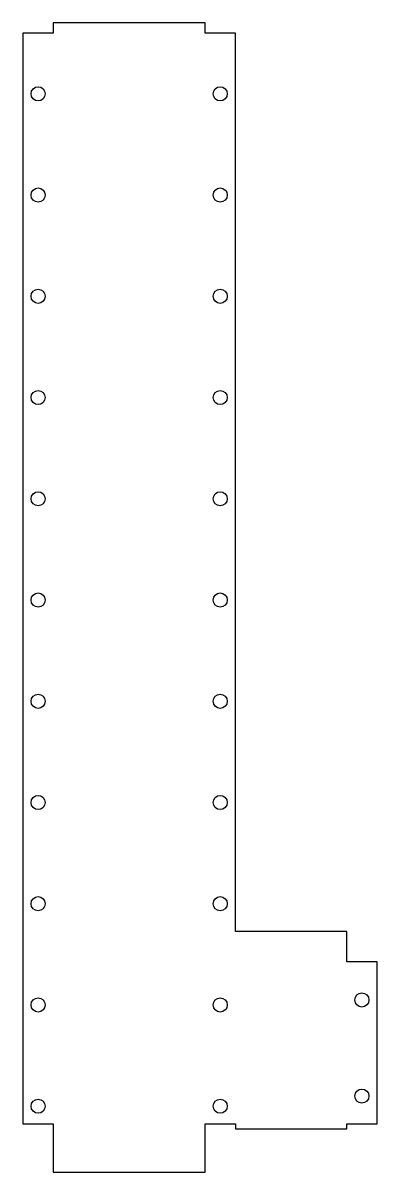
# Model space of a CAD drawing. Header units: millimetres. Extents: x -21 to 49, y 3 to 230.
import ezdxf

# ---------------------------------------------------------------- set-up
doc = ezdxf.new("R2010")
doc.units = ezdxf.units.MM
doc.header["$MEASUREMENT"] = 0
doc.layers.add('TOP PLATE', color=196, linetype='Continuous')

msp = doc.modelspace()

# ---------------------------------------------------------------- linework, layer by layer
at = {"layer": 'TOP PLATE'}
for p, q in [((15, 230), (-15, 230)), ((-15, 230), (-15, 228)), ((15, 228), (15, 230)), ((-21, 228), (-21, 12.5)), ((-15, 228), (-21, 228)), ((21, 228), (15, 228)), ((21, 50.5), (21, 228)), ((43, 50.5), (21, 50.5)), ((43, 44.5), (43, 50.5)), ((49, 44.5), (43, 44.5)), ((49, 12.5), (49, 44.5)), ((-21, 12.5), (-15, 12.5)), ((-15, 12.5), (-15, 3)), ((15, 3), (15, 12.5)), ((15, 12.5), (21, 12.5)), ((21, 12.5), (21, 11.5)), ((21, 11.5), (43, 11.5)), ((43, 11.5), (43, 12.5)), ((43, 12.5), (49, 12.5)), ((-15, 3), (15, 3))]:
    msp.add_line(p, q, dxfattribs=at)
for centre in [(-18, 216), (18, 216), (-18, 196), (18, 196), (-18, 176), (18, 176), (-18, 156), (18, 156), (-18, 136), (18, 136), (-18, 116), (18, 116), (-18, 96), (18, 96), (-18, 76), (18, 76), (-18, 56), (18, 56), (-18, 36), (18, 36), (46, 37), (46, 18), (-18, 16), (18, 16)]:
    msp.add_circle(centre, 1.4, dxfattribs=at)

doc.saveas('drawing.dxf')
